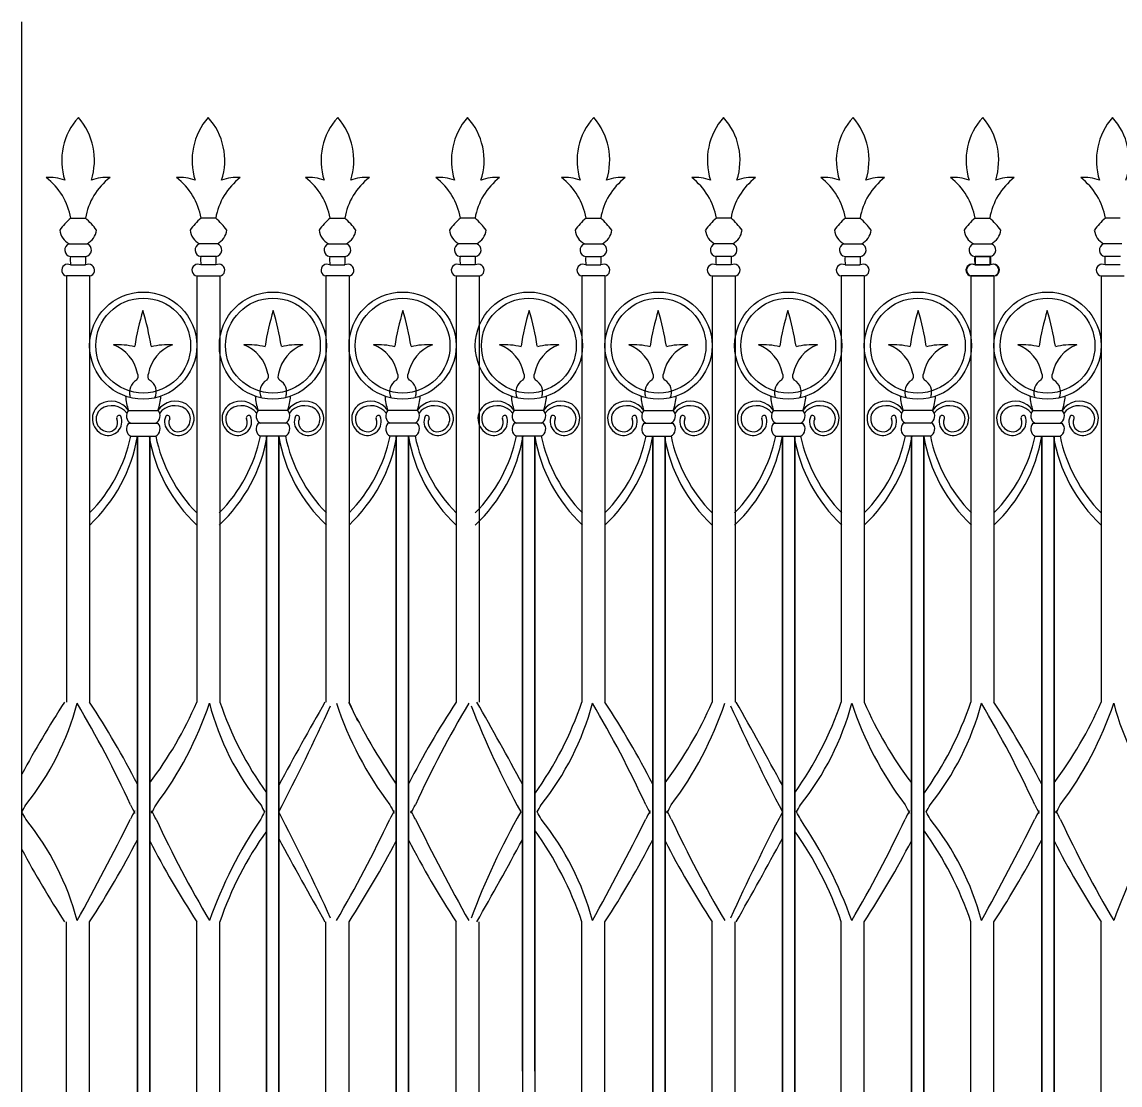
# Model space of a CAD drawing. Header units: millimetres. Extents: x 2621 to 26934, y 11979 to 27988.
# Drawn here: x 10818 to 11885, y 26810 to 27844 of the extents above; entities that cross this region are included whole.
import ezdxf

# ---------------------------------------------------------------- set-up
doc = ezdxf.new("R2010")
doc.units = ezdxf.units.MM

# ---------------------------------------------------------------- blocks, each defined once
blk = doc.blocks.new('A$C42C5099B')
for p, q in [((0, 0), (0, 826.12)), ((23.73, 730.69), (30.86, 730.69)), ((94.2, 730.69), (87.07, 730.69)), ((149.8, 730.69), (156.93, 730.69)), ((220.26, 730.69), (213.14, 730.69)), ((274.22, 730.69), (281.35, 730.69)), ((344.69, 730.69), (337.56, 730.69)), ((400.29, 730.69), (407.42, 730.69)), ((463.32, 730.69), (470.45, 730.69)), ((533.79, 730.69), (526.66, 730.69)), ((22.91, 718.33), (31.68, 718.33)), ((95.02, 718.33), (86.24, 718.33)), ((148.97, 718.33), (157.75, 718.33)), ((221.09, 718.33), (212.31, 718.33)), ((273.4, 718.33), (282.17, 718.33)), ((345.51, 718.33), (336.74, 718.33)), ((399.46, 718.33), (408.24, 718.33)), ((462.5, 718.33), (471.28, 718.33)), ((534.61, 718.33), (525.84, 718.33)), ((23.55, 712.16), (31.04, 712.16)), ((94.38, 712.16), (86.88, 712.16)), ((149.61, 712.16), (157.11, 712.16)), ((220.45, 712.16), (212.95, 712.16)), ((274.04, 712.16), (281.53, 712.16)), ((344.87, 712.16), (337.38, 712.16)), ((400.1, 712.16), (407.6, 712.16)), ((463.14, 712.16), (470.64, 712.16)), ((470.94, 712.16), (463.44, 712.16)), ((533.97, 712.16), (526.48, 712.16)), ((23.64, 708), (30.95, 708)), ((94.29, 708), (86.97, 708)), ((149.7, 708), (157.02, 708)), ((220.36, 708), (213.04, 708)), ((274.13, 708), (281.44, 708)), ((344.78, 708), (337.46, 708)), ((400.19, 708), (407.51, 708)), ((463.23, 708), (470.55, 708)), ((470.85, 708), (463.53, 708)), ((533.88, 708), (526.57, 708)), ((21.67, 702.68), (21.67, 495.55)), ((32.92, 702.68), (21.67, 702.68)), ((32.92, 702.68), (32.92, 495.55)), ((85.01, 702.68), (85.01, 495.55)), ((85.01, 702.68), (96.26, 702.68)), ((96.26, 702.68), (96.26, 495.55)), ((147.74, 702.68), (147.74, 495.55)), ((158.99, 702.68), (147.74, 702.68)), ((158.99, 702.68), (158.99, 495.55)), ((211.08, 702.68), (211.08, 495.55)), ((211.08, 702.68), (222.33, 702.68)), ((222.33, 702.68), (222.33, 495.55)), ((272.16, 702.68), (272.16, 495.55)), ((283.41, 702.68), (272.16, 702.68)), ((283.41, 702.68), (283.41, 495.55)), ((335.5, 702.68), (335.5, 495.55)), ((335.5, 702.68), (346.75, 702.68)), ((346.75, 702.68), (346.75, 495.55)), ((398.23, 702.68), (398.23, 495.55)), ((409.48, 702.68), (398.23, 702.68)), ((409.48, 702.68), (409.48, 495.55)), ((461.26, 702.68), (461.26, 495.55)), ((472.51, 702.68), (461.26, 702.68)), ((461.57, 702.68), (472.82, 702.68)), ((472.51, 702.68), (472.51, 495.55)), ((524.6, 702.68), (524.6, 495.55)), ((524.6, 702.68), (535.85, 702.68)), ((51.83, 637.34), (66.09, 637.34)), ((129.13, 637.34), (114.87, 637.34)), ((192.16, 637.34), (177.9, 637.34)), ((253.55, 637.34), (239.29, 637.34)), ((302.32, 637.34), (316.58, 637.34)), ((365.36, 637.34), (379.62, 637.34)), ((442.65, 637.34), (428.39, 637.34)), ((491.43, 637.34), (505.69, 637.34)), ((51.83, 631.06), (66.09, 631.06)), ((52.9, 631.06), (65.02, 631.06)), ((129.13, 631.06), (114.87, 631.06)), ((128.06, 631.06), (115.94, 631.06)), ((192.16, 631.06), (177.9, 631.06)), ((191.09, 631.06), (178.97, 631.06)), ((253.55, 631.06), (239.29, 631.06)), ((252.48, 631.06), (240.36, 631.06)), ((302.32, 631.06), (316.58, 631.06)), ((303.39, 631.06), (315.52, 631.06)), ((365.36, 631.06), (379.62, 631.06)), ((366.43, 631.06), (378.55, 631.06)), ((442.65, 631.06), (428.39, 631.06)), ((441.58, 631.06), (429.46, 631.06)), ((491.43, 631.06), (505.69, 631.06)), ((492.5, 631.06), (504.62, 631.06)), ((52.9, 624.79), (65.02, 624.79)), ((56.12, 624.79), (56.12, 316.23)), ((56.12, 316.23), (56.12, 624.79)), ((62.12, 624.79), (62.12, 316.23)), ((62.12, 316.23), (62.12, 624.79)), ((128.06, 624.79), (115.94, 624.79)), ((118.85, 316.23), (118.85, 624.79)), ((118.85, 624.79), (118.85, 316.23)), ((124.85, 316.23), (124.85, 624.79)), ((124.85, 624.79), (124.85, 316.23)), ((191.09, 624.79), (178.97, 624.79)), ((181.88, 316.23), (181.88, 624.79)), ((181.88, 624.79), (181.88, 316.23)), ((187.88, 316.23), (187.88, 624.79)), ((187.88, 624.79), (187.88, 316.23)), ((252.48, 624.79), (240.36, 624.79)), ((243.27, 316.23), (243.27, 624.79)), ((243.27, 624.79), (243.27, 261.3)), ((249.27, 316.23), (249.27, 624.79)), ((249.27, 624.79), (249.27, 259.61)), ((303.39, 624.79), (315.52, 624.79)), ((306.61, 624.79), (306.61, 316.23)), ((306.61, 316.23), (306.61, 624.79)), ((312.61, 624.79), (312.61, 316.23)), ((312.61, 316.23), (312.61, 624.79)), ((366.43, 624.79), (378.55, 624.79)), ((369.64, 624.79), (369.64, 316.23)), ((369.64, 316.23), (369.64, 624.79)), ((375.64, 624.79), (375.64, 316.23)), ((375.64, 316.23), (375.64, 624.79)), ((441.58, 624.79), (429.46, 624.79)), ((432.37, 316.23), (432.37, 624.79)), ((432.37, 624.79), (432.37, 316.23)), ((438.37, 316.23), (438.37, 624.79)), ((438.37, 624.79), (438.37, 316.23)), ((492.5, 624.79), (504.62, 624.79)), ((495.71, 316.23), (495.71, 624.79)), ((495.71, 624.79), (495.71, 316.23)), ((501.71, 316.23), (501.71, 624.79)), ((501.71, 624.79), (501.71, 316.23)), ((56.12, 568.17), (56.12, 259.61)), ((56.12, 259.61), (56.12, 568.17)), ((62.12, 568.17), (62.12, 259.61)), ((62.12, 259.61), (62.12, 568.17)), ((118.85, 259.61), (118.85, 568.17)), ((118.85, 568.17), (118.85, 259.61)), ((124.85, 259.61), (124.85, 568.17)), ((124.85, 568.17), (124.85, 259.61)), ((181.88, 259.61), (181.88, 568.17)), ((181.88, 568.17), (181.88, 259.61)), ((187.88, 259.61), (187.88, 568.17)), ((187.88, 568.17), (187.88, 259.61)), ((306.61, 568.17), (306.61, 259.61)), ((306.61, 259.61), (306.61, 568.17)), ((312.61, 568.17), (312.61, 259.61)), ((312.61, 259.61), (312.61, 568.17)), ((369.64, 568.17), (369.64, 259.61)), ((369.64, 259.61), (369.64, 568.17)), ((375.64, 568.17), (375.64, 259.61)), ((375.64, 259.61), (375.64, 568.17)), ((432.37, 259.61), (432.37, 568.17)), ((432.37, 568.17), (432.37, 259.61)), ((438.37, 259.61), (438.37, 568.17)), ((438.37, 568.17), (438.37, 259.61)), ((495.71, 568.17), (495.71, 259.61)), ((495.71, 259.61), (495.71, 568.17)), ((501.71, 568.17), (501.71, 259.61)), ((501.71, 259.61), (501.71, 568.17)), ((21.67, 181.72), (21.67, 388.86)), ((32.92, 181.72), (32.92, 388.86)), ((85.01, 181.72), (85.01, 388.86)), ((96.26, 181.72), (96.26, 388.86)), ((147.74, 181.72), (147.74, 388.86)), ((158.99, 181.72), (158.99, 388.86)), ((211.08, 181.72), (211.08, 388.86)), ((222.33, 181.72), (222.33, 388.86)), ((272.16, 181.72), (272.16, 388.86)), ((283.41, 181.72), (283.41, 388.86)), ((335.5, 181.72), (335.5, 388.86)), ((346.75, 181.72), (346.75, 388.86)), ((398.23, 181.72), (398.23, 388.86)), ((409.48, 181.72), (409.48, 388.86)), ((461.26, 181.72), (461.26, 388.86)), ((472.51, 181.72), (472.51, 388.86)), ((524.6, 181.72), (524.6, 388.86))]:
    blk.add_line(p, q)
for centre, radius in [((58.96, 668.82), 26.04), ((122, 668.82), 26.04), ((185.03, 668.82), 26.04), ((246.42, 668.82), 26.04), ((309.45, 668.82), 26.04), ((372.49, 668.82), 26.04), ((435.52, 668.82), 26.04), ((498.56, 668.82), 26.04), ((58.96, 668.82), 23.04), ((122, 668.82), 23.04), ((185.03, 668.82), 23.04), ((246.42, 668.82), 23.04), ((309.45, 668.82), 23.04), ((372.49, 668.82), 23.04), ((435.52, 668.82), 23.04), ((498.56, 668.82), 23.04)]:
    blk.add_circle(centre, radius)
for centre, radius, start, end in [((50.3, 758.8), 30.97, 137.5463, 198.0104), ((3.4, 758.84), 31.83, 342.4063, 40.9407), ((114.52, 758.84), 31.83, 139.0593, 197.5937), ((67.63, 758.8), 30.97, 341.9896, 42.4537), ((176.36, 758.8), 30.97, 137.5463, 198.0104), ((129.47, 758.84), 31.83, 342.4063, 40.9407), ((240.59, 758.84), 31.83, 139.0593, 197.5937), ((193.7, 758.8), 30.97, 341.9896, 42.4537), ((300.79, 758.8), 30.97, 137.5463, 198.0104), ((253.89, 758.84), 31.83, 342.4063, 40.9407), ((365.01, 758.84), 31.83, 139.0593, 197.5937), ((318.12, 758.8), 30.97, 341.9896, 42.4537), ((426.85, 758.8), 30.97, 137.5463, 198.0104), ((379.96, 758.84), 31.83, 342.4063, 40.9407), ((489.89, 758.8), 30.97, 137.5463, 198.0104), ((443, 758.84), 31.83, 342.4063, 40.9407), ((554.12, 758.84), 31.83, 139.0593, 197.5937), ((507.22, 758.8), 30.97, 341.9896, 42.4537), ((13.84, 731.7), 18.87, 68.2114, 96.2676), ((-7.25, 725.46), 31.42, 9.587, 52.7219), ((61.84, 725.46), 31.42, 127.2781, 170.413), ((40.75, 731.7), 18.87, 83.7324, 111.7886), ((77.18, 731.7), 18.87, 68.2114, 96.2676), ((56.09, 725.46), 31.42, 9.587, 52.7219), ((125.18, 725.46), 31.42, 127.2781, 170.413), ((104.09, 731.7), 18.87, 83.7324, 111.7886), ((139.91, 731.7), 18.87, 68.2114, 96.2676), ((118.81, 725.46), 31.42, 9.587, 52.7219), ((187.91, 725.46), 31.42, 127.2781, 170.413), ((166.82, 731.7), 18.87, 83.7324, 111.7886), ((203.25, 731.7), 18.87, 68.2114, 96.2676), ((182.15, 725.46), 31.42, 9.587, 52.7219), ((251.25, 725.46), 31.42, 127.2781, 170.413), ((230.16, 731.7), 18.87, 83.7324, 111.7886), ((264.33, 731.7), 18.87, 68.2114, 96.2676), ((243.24, 725.46), 31.42, 9.587, 52.7219), ((312.33, 725.46), 31.42, 127.2781, 170.413), ((291.24, 731.7), 18.87, 83.7324, 111.7886), ((327.67, 731.7), 18.87, 68.2114, 96.2676), ((306.58, 725.46), 31.42, 9.587, 52.7219), ((375.67, 725.46), 31.42, 127.2781, 170.413), ((354.58, 731.7), 18.87, 83.7324, 111.7886), ((390.4, 731.7), 18.87, 68.2114, 96.2676), ((369.31, 725.46), 31.42, 9.587, 52.7219), ((438.4, 725.46), 31.42, 127.2781, 170.413), ((417.31, 731.7), 18.87, 83.7324, 111.7886), ((453.43, 731.7), 18.87, 68.2114, 96.2676), ((432.34, 725.46), 31.42, 9.587, 52.7219), ((501.43, 725.46), 31.42, 127.2781, 170.413), ((480.34, 731.7), 18.87, 83.7324, 111.7886), ((516.77, 731.7), 18.87, 68.2114, 96.2676), ((495.68, 725.46), 31.42, 9.587, 52.7219), ((41.23, 709.06), 27.82, 128.9725, 145.2348), ((13.36, 709.06), 27.82, 34.7652, 51.0275), ((104.57, 709.06), 27.82, 128.9725, 145.2348), ((76.7, 709.06), 27.82, 34.7652, 51.0275), ((167.3, 709.06), 27.82, 128.9725, 145.2348), ((139.43, 709.06), 27.82, 34.7652, 51.0275), ((230.64, 709.06), 27.82, 128.9725, 145.2348), ((202.77, 709.06), 27.82, 34.7652, 51.0275), ((291.72, 709.06), 27.82, 128.9725, 145.2348), ((263.85, 709.06), 27.82, 34.7652, 51.0275), ((355.06, 709.06), 27.82, 128.9725, 145.2348), ((327.19, 709.06), 27.82, 34.7652, 51.0275), ((417.79, 709.06), 27.82, 128.9725, 145.2348), ((389.92, 709.06), 27.82, 34.7652, 51.0275), ((480.82, 709.06), 27.82, 128.9725, 145.2348), ((452.95, 709.06), 27.82, 34.7652, 51.0275), ((544.16, 709.06), 27.82, 128.9725, 145.2348), ((26.94, 725.96), 8.63, 186.9221, 242.1273), ((27.65, 725.96), 8.63, 297.8727, 353.0779), ((90.28, 725.96), 8.63, 186.9221, 242.1273), ((90.99, 725.96), 8.63, 297.8727, 353.0779), ((153.01, 725.96), 8.63, 186.9221, 242.1273), ((153.72, 725.96), 8.63, 297.8727, 353.0779), ((216.35, 725.96), 8.63, 186.9221, 242.1273), ((217.05, 725.96), 8.63, 297.8727, 353.0779), ((277.43, 725.96), 8.63, 186.9221, 242.1273), ((278.14, 725.96), 8.63, 297.8727, 353.0779), ((340.77, 725.96), 8.63, 186.9221, 242.1273), ((341.48, 725.96), 8.63, 297.8727, 353.0779), ((403.5, 725.96), 8.63, 186.9221, 242.1273), ((404.21, 725.96), 8.63, 297.8727, 353.0779), ((466.53, 725.96), 8.63, 186.9221, 242.1273), ((467.24, 725.96), 8.63, 297.8727, 353.0779), ((529.87, 725.96), 8.63, 186.9221, 242.1273), ((24.02, 715.33), 3.21, 110.365, 261.4603), ((30.57, 715.33), 3.21, 278.5397, 69.635), ((87.36, 715.33), 3.21, 110.365, 261.4603), ((93.91, 715.33), 3.21, 278.5397, 69.635), ((150.09, 715.33), 3.21, 110.365, 261.4603), ((156.63, 715.33), 3.21, 278.5397, 69.635), ((213.43, 715.33), 3.21, 110.365, 261.4603), ((219.97, 715.33), 3.21, 278.5397, 69.635), ((274.51, 715.33), 3.21, 110.365, 261.4603), ((281.06, 715.33), 3.21, 278.5397, 69.635), ((337.85, 715.33), 3.21, 110.365, 261.4603), ((344.4, 715.33), 3.21, 278.5397, 69.635), ((400.58, 715.33), 3.21, 110.365, 261.4603), ((407.13, 715.33), 3.21, 278.5397, 69.635), ((463.61, 715.33), 3.21, 110.365, 261.4603), ((470.16, 715.33), 3.21, 278.5397, 69.635), ((526.95, 715.33), 3.21, 110.365, 261.4603), ((48.81, 710.62), 25.31, 176.5302, 185.9429), ((5.78, 710.62), 25.31, 354.0571, 3.4698), ((112.15, 710.62), 25.31, 176.5302, 185.9429), ((69.12, 710.62), 25.31, 354.0571, 3.4698), ((174.88, 710.62), 25.31, 176.5302, 185.9429), ((131.85, 710.62), 25.31, 354.0571, 3.4698), ((238.22, 710.62), 25.31, 176.5302, 185.9429), ((195.19, 710.62), 25.31, 354.0571, 3.4698), ((299.3, 710.62), 25.31, 176.5302, 185.9429), ((256.27, 710.62), 25.31, 354.0571, 3.4698), ((362.64, 710.62), 25.31, 176.5302, 185.9429), ((319.61, 710.62), 25.31, 354.0571, 3.4698), ((425.37, 710.62), 25.31, 176.5302, 185.9429), ((382.34, 710.62), 25.31, 354.0571, 3.4698), ((488.4, 710.62), 25.31, 176.5302, 185.9429), ((488.71, 710.62), 25.31, 176.5302, 185.9429), ((445.37, 710.62), 25.31, 354.0571, 3.4698), ((445.68, 710.62), 25.31, 354.0571, 3.4698), ((551.74, 710.62), 25.31, 176.5302, 185.9429), ((22.2, 705.51), 2.88, 59.9797, 259.4642), ((32.39, 705.51), 2.88, 280.5358, 120.0203), ((85.53, 705.51), 2.88, 59.9797, 259.4642), ((95.73, 705.51), 2.88, 280.5358, 120.0203), ((148.26, 705.51), 2.88, 59.9797, 259.4642), ((158.46, 705.51), 2.88, 280.5358, 120.0203), ((211.6, 705.51), 2.88, 59.9797, 259.4642), ((221.8, 705.51), 2.88, 280.5358, 120.0203), ((272.69, 705.51), 2.88, 59.9797, 259.4642), ((282.88, 705.51), 2.88, 280.5358, 120.0203), ((336.03, 705.51), 2.88, 59.9797, 259.4642), ((346.22, 705.51), 2.88, 280.5358, 120.0203), ((398.75, 705.51), 2.88, 59.9797, 259.4642), ((408.95, 705.51), 2.88, 280.5358, 120.0203), ((461.79, 705.51), 2.88, 59.9797, 259.4642), ((462.09, 705.51), 2.88, 59.9797, 259.4642), ((471.99, 705.51), 2.88, 280.5358, 120.0203), ((472.29, 705.51), 2.88, 280.5358, 120.0203), ((525.13, 705.51), 2.88, 59.9797, 259.4642), ((169.66, 651.39), 116.08, 162.7315, 171.5034), ((-52.04, 651.39), 116.08, 8.4966, 17.2685), ((233, 651.39), 116.08, 162.7315, 171.5034), ((11.3, 651.39), 116.08, 8.4966, 17.2685), ((296.04, 651.39), 116.08, 162.7315, 171.5034), ((74.34, 651.39), 116.08, 8.4966, 17.2685), ((357.43, 651.39), 116.08, 162.7315, 171.5034), ((135.73, 651.39), 116.08, 8.4966, 17.2685), ((420.15, 651.39), 116.08, 162.7315, 171.5034), ((198.45, 651.39), 116.08, 8.4966, 17.2685), ((483.18, 651.39), 116.08, 162.7315, 171.5034), ((261.48, 651.39), 116.08, 8.4966, 17.2685), ((546.53, 651.39), 116.08, 162.7315, 171.5034), ((324.83, 651.39), 116.08, 8.4966, 17.2685), ((609.25, 651.39), 116.08, 162.7315, 171.5034), ((387.55, 651.39), 116.08, 8.4966, 17.2685), ((46.44, 634.92), 34.34, 75.8221, 93.3039), ((37.97, 651.88), 18.5, 10.3218, 69.4563), ((79.65, 651.88), 18.5, 110.5437, 169.6782), ((71.18, 634.92), 34.34, 86.6961, 104.1779), ((109.78, 634.92), 34.34, 75.8221, 93.3039), ((101.31, 651.88), 18.5, 10.3218, 69.4563), ((142.99, 651.88), 18.5, 110.5437, 169.6782), ((134.52, 634.92), 34.34, 86.6961, 104.1779), ((172.82, 634.92), 34.34, 75.8221, 93.3039), ((164.34, 651.88), 18.5, 10.3218, 69.4563), ((206.03, 651.88), 18.5, 110.5437, 169.6782), ((197.56, 634.92), 34.34, 86.6961, 104.1779), ((234.21, 634.92), 34.34, 75.8221, 93.3039), ((225.73, 651.88), 18.5, 10.3218, 69.4563), ((267.42, 651.88), 18.5, 110.5437, 169.6782), ((258.95, 634.92), 34.34, 86.6961, 104.1779), ((296.93, 634.92), 34.34, 75.8221, 93.3039), ((288.46, 651.88), 18.5, 10.3218, 69.4563), ((330.14, 651.88), 18.5, 110.5437, 169.6782), ((321.67, 634.92), 34.34, 86.6961, 104.1779), ((359.96, 634.92), 34.34, 75.8221, 93.3039), ((351.49, 651.88), 18.5, 10.3218, 69.4563), ((393.18, 651.88), 18.5, 110.5437, 169.6782), ((384.7, 634.92), 34.34, 86.6961, 104.1779), ((423.31, 634.92), 34.34, 75.8221, 93.3039), ((414.83, 651.88), 18.5, 10.3218, 69.4563), ((456.52, 651.88), 18.5, 110.5437, 169.6782), ((448.05, 634.92), 34.34, 86.6961, 104.1779), ((486.03, 634.92), 34.34, 75.8221, 93.3039), ((477.56, 651.88), 18.5, 10.3218, 69.4563), ((519.24, 651.88), 18.5, 110.5437, 169.6782), ((510.77, 634.92), 34.34, 86.6961, 104.1779), ((59.03, 646.2), 6.75, 119.7528, 197.9244), ((54.08, 653.92), 2.45, 310.6356, 31.408), ((63.54, 653.92), 2.45, 148.592, 229.3644), ((58.69, 646.31), 6.61, 333.5884, 60.4728), ((122.27, 646.31), 6.61, 119.5272, 206.4116), ((117.42, 653.92), 2.45, 310.6356, 31.408), ((126.88, 653.92), 2.45, 148.592, 229.3644), ((121.93, 646.2), 6.75, 342.0756, 60.2472), ((185.31, 646.31), 6.61, 119.5272, 206.4116), ((180.46, 653.92), 2.45, 310.6356, 31.408), ((189.91, 653.92), 2.45, 148.592, 229.3644), ((184.97, 646.2), 6.75, 342.0756, 60.2472), ((246.7, 646.31), 6.61, 119.5272, 206.4116), ((241.85, 653.92), 2.45, 310.6356, 31.408), ((251.3, 653.92), 2.45, 148.592, 229.3644), ((246.36, 646.2), 6.75, 342.0756, 60.2472), ((309.52, 646.2), 6.75, 119.7528, 197.9244), ((304.57, 653.92), 2.45, 310.6356, 31.408), ((314.03, 653.92), 2.45, 148.592, 229.3644), ((309.18, 646.31), 6.61, 333.5884, 60.4728), ((372.55, 646.2), 6.75, 119.7528, 197.9244), ((367.61, 653.92), 2.45, 310.6356, 31.408), ((377.06, 653.92), 2.45, 148.592, 229.3644), ((372.21, 646.31), 6.61, 333.5884, 60.4728), ((435.8, 646.31), 6.61, 119.5272, 206.4116), ((430.95, 653.92), 2.45, 310.6356, 31.408), ((440.4, 653.92), 2.45, 148.592, 229.3644), ((435.46, 646.2), 6.75, 342.0756, 60.2472), ((498.62, 646.2), 6.75, 119.7528, 197.9244), ((493.67, 653.92), 2.45, 310.6356, 31.408), ((503.13, 653.92), 2.45, 148.592, 229.3644), ((498.28, 646.31), 6.61, 333.5884, 60.4728), ((43.36, 631.58), 10.25, 34.1639, 121.6608), ((71.3, 644.92), 20.89, 181.9221, 201.2786), ((46.63, 644.92), 20.89, 338.7214, 358.0779), ((74.57, 631.58), 10.25, 58.3392, 145.8361), ((106.39, 631.58), 10.25, 34.1639, 121.6608), ((134.33, 644.92), 20.89, 181.9221, 201.2786), ((109.66, 644.92), 20.89, 338.7214, 358.0779), ((137.6, 631.58), 10.25, 58.3392, 145.8361), ((169.42, 631.58), 10.25, 34.1639, 121.6608), ((197.37, 644.92), 20.89, 181.9221, 201.2786), ((172.7, 644.92), 20.89, 338.7214, 358.0779), ((200.64, 631.58), 10.25, 58.3392, 145.8361), ((230.81, 631.58), 10.25, 34.1639, 121.6608), ((258.76, 644.92), 20.89, 181.9221, 201.2786), ((234.09, 644.92), 20.89, 338.7214, 358.0779), ((262.03, 631.58), 10.25, 58.3392, 145.8361), ((293.85, 631.58), 10.25, 34.1639, 121.6608), ((321.79, 644.92), 20.89, 181.9221, 201.2786), ((297.12, 644.92), 20.89, 338.7214, 358.0779), ((325.06, 631.58), 10.25, 58.3392, 145.8361), ((356.88, 631.58), 10.25, 34.1639, 121.6608), ((384.82, 644.92), 20.89, 181.9221, 201.2786), ((360.15, 644.92), 20.89, 338.7214, 358.0779), ((388.1, 631.58), 10.25, 58.3392, 145.8361), ((419.92, 631.58), 10.25, 34.1639, 121.6608), ((447.86, 644.92), 20.89, 181.9221, 201.2786), ((423.19, 644.92), 20.89, 338.7214, 358.0779), ((451.13, 631.58), 10.25, 58.3392, 145.8361), ((482.95, 631.58), 10.25, 34.1639, 121.6608), ((510.89, 644.92), 20.89, 181.9221, 201.2786), ((486.22, 644.92), 20.89, 338.7214, 358.0779), ((514.16, 631.58), 10.25, 58.3392, 145.8361), ((42.54, 633.36), 8.31, 123.2944, 248.2613), ((42.26, 633.17), 6.23, 129.2717, 261.162), ((43.59, 630.19), 9.43, 37.0152, 124.0714), ((54.8, 634.62), 4.03, 137.5079, 241.8476), ((63.12, 634.62), 4.03, 298.1524, 42.4921), ((74.34, 630.19), 9.43, 55.9286, 142.9848), ((75.67, 633.17), 6.23, 278.838, 50.7283), ((75.39, 633.36), 8.31, 291.7387, 56.7056), ((105.58, 633.36), 8.31, 123.2944, 248.2613), ((105.29, 633.17), 6.23, 129.2717, 261.162), ((106.63, 630.19), 9.43, 37.0152, 124.0714), ((117.84, 634.62), 4.03, 137.5079, 241.8476), ((126.16, 634.62), 4.03, 298.1524, 42.4921), ((137.37, 630.19), 9.43, 55.9286, 142.9848), ((138.7, 633.17), 6.23, 278.838, 50.7283), ((138.7, 633.17), 6.23, 278.838, 50.7283), ((138.42, 633.36), 8.31, 291.7387, 56.7056), ((138.42, 633.36), 8.31, 291.7387, 56.7056), ((168.61, 633.36), 8.31, 123.2944, 248.2613), ((168.32, 633.17), 6.23, 129.2717, 261.162), ((169.66, 630.19), 9.43, 37.0152, 124.0714), ((180.87, 634.62), 4.03, 137.5079, 241.8476), ((189.19, 634.62), 4.03, 298.1524, 42.4921), ((200.4, 630.19), 9.43, 55.9286, 142.9848), ((201.74, 633.17), 6.23, 278.838, 50.7283), ((201.45, 633.36), 8.31, 291.7387, 56.7056), ((230, 633.36), 8.31, 123.2944, 248.2613), ((229.71, 633.17), 6.23, 129.2717, 261.162), ((231.05, 630.19), 9.43, 37.0152, 124.0714), ((242.26, 634.62), 4.03, 137.5079, 241.8476), ((250.58, 634.62), 4.03, 298.1524, 42.4921), ((261.79, 630.19), 9.43, 55.9286, 142.9848), ((263.13, 633.17), 6.23, 278.838, 50.7283), ((262.84, 633.36), 8.31, 291.7387, 56.7056), ((293.03, 633.36), 8.31, 123.2944, 248.2613), ((292.75, 633.17), 6.23, 129.2717, 261.162), ((294.08, 630.19), 9.43, 37.0152, 124.0714), ((305.29, 634.62), 4.03, 137.5079, 241.8476), ((313.61, 634.62), 4.03, 298.1524, 42.4921), ((324.83, 630.19), 9.43, 55.9286, 142.9848), ((326.16, 633.17), 6.23, 278.838, 50.7283), ((325.88, 633.36), 8.31, 291.7387, 56.7056), ((356.07, 633.36), 8.31, 123.2944, 248.2613), ((356.07, 633.36), 8.31, 123.2944, 248.2613), ((355.78, 633.17), 6.23, 129.2717, 261.162), ((355.78, 633.17), 6.23, 129.2717, 261.162), ((357.12, 630.19), 9.43, 37.0152, 124.0714), ((368.33, 634.62), 4.03, 137.5079, 241.8476), ((376.65, 634.62), 4.03, 298.1524, 42.4921), ((387.86, 630.19), 9.43, 55.9286, 142.9848), ((389.2, 633.17), 6.23, 278.838, 50.7283), ((388.91, 633.36), 8.31, 291.7387, 56.7056), ((419.1, 633.36), 8.31, 123.2944, 248.2613), ((418.82, 633.17), 6.23, 129.2717, 261.162), ((420.15, 630.19), 9.43, 37.0152, 124.0714), ((431.36, 634.62), 4.03, 137.5079, 241.8476), ((439.68, 634.62), 4.03, 298.1524, 42.4921), ((450.89, 630.19), 9.43, 55.9286, 142.9848), ((452.23, 633.17), 6.23, 278.838, 50.7283), ((451.94, 633.36), 8.31, 291.7387, 56.7056), ((482.13, 633.36), 8.31, 123.2944, 248.2613), ((481.85, 633.17), 6.23, 129.2717, 261.162), ((483.18, 630.19), 9.43, 37.0152, 124.0714), ((494.4, 634.62), 4.03, 137.5079, 241.8476), ((502.72, 634.62), 4.03, 298.1524, 42.4921), ((513.93, 630.19), 9.43, 55.9286, 142.9848), ((515.26, 633.17), 6.23, 278.838, 50.7283), ((514.98, 633.36), 8.31, 291.7387, 56.7056), ((41.87, 631.89), 6.71, 248.9388, 23.1881), ((42.09, 631.38), 4.44, 259.6816, 25.6181), ((47.19, 633.73), 1.17, 43.4489, 201.3974), ((54.8, 628.34), 4.03, 137.5079, 241.8476), ((63.12, 628.34), 4.03, 298.1524, 42.4921), ((76.05, 631.89), 6.71, 156.8119, 291.0612), ((70.74, 633.73), 1.17, 338.6026, 136.5511), ((75.83, 631.38), 4.44, 154.3819, 280.3184), ((104.91, 631.89), 6.71, 248.9388, 23.1881), ((105.13, 631.38), 4.44, 259.6816, 25.6181), ((110.22, 633.73), 1.17, 43.4489, 201.3974), ((117.84, 628.34), 4.03, 137.5079, 241.8476), ((126.16, 628.34), 4.03, 298.1524, 42.4921), ((139.09, 631.89), 6.71, 156.8119, 291.0612), ((139.09, 631.89), 6.71, 156.8119, 291.0612), ((133.77, 633.73), 1.17, 338.6026, 136.5511), ((133.77, 633.73), 1.17, 338.6026, 136.5511), ((138.87, 631.38), 4.44, 154.3819, 280.3184), ((138.87, 631.38), 4.44, 154.3819, 280.3184), ((167.94, 631.89), 6.71, 248.9388, 23.1881), ((168.16, 631.38), 4.44, 259.6816, 25.6181), ((173.26, 633.73), 1.17, 43.4489, 201.3974), ((180.87, 628.34), 4.03, 137.5079, 241.8476), ((189.19, 628.34), 4.03, 298.1524, 42.4921), ((202.12, 631.89), 6.71, 156.8119, 291.0612), ((196.8, 633.73), 1.17, 338.6026, 136.5511), ((201.9, 631.38), 4.44, 154.3819, 280.3184), ((229.33, 631.89), 6.71, 248.9388, 23.1881), ((229.55, 631.38), 4.44, 259.6816, 25.6181), ((234.65, 633.73), 1.17, 43.4489, 201.3974), ((242.26, 628.34), 4.03, 137.5079, 241.8476), ((250.58, 628.34), 4.03, 298.1524, 42.4921), ((263.51, 631.89), 6.71, 156.8119, 291.0612), ((258.19, 633.73), 1.17, 338.6026, 136.5511), ((263.29, 631.38), 4.44, 154.3819, 280.3184), ((292.37, 631.89), 6.71, 248.9388, 23.1881), ((292.59, 631.38), 4.44, 259.6816, 25.6181), ((297.68, 633.73), 1.17, 43.4489, 201.3974), ((305.29, 628.34), 4.03, 137.5079, 241.8476), ((313.61, 628.34), 4.03, 298.1524, 42.4921), ((326.54, 631.89), 6.71, 156.8119, 291.0612), ((321.23, 633.73), 1.17, 338.6026, 136.5511), ((326.32, 631.38), 4.44, 154.3819, 280.3184), ((355.4, 631.89), 6.71, 248.9388, 23.1881), ((355.4, 631.89), 6.71, 248.9388, 23.1881), ((355.62, 631.38), 4.44, 259.6816, 25.6181), ((355.62, 631.38), 4.44, 259.6816, 25.6181), ((360.72, 633.73), 1.17, 43.4489, 201.3974), ((360.72, 633.73), 1.17, 43.4489, 201.3974), ((368.33, 628.34), 4.03, 137.5079, 241.8476), ((376.65, 628.34), 4.03, 298.1524, 42.4921), ((389.58, 631.89), 6.71, 156.8119, 291.0612), ((384.26, 633.73), 1.17, 338.6026, 136.5511), ((389.36, 631.38), 4.44, 154.3819, 280.3184), ((418.43, 631.89), 6.71, 248.9388, 23.1881), ((418.65, 631.38), 4.44, 259.6816, 25.6181), ((423.75, 633.73), 1.17, 43.4489, 201.3974), ((431.36, 628.34), 4.03, 137.5079, 241.8476), ((439.68, 628.34), 4.03, 298.1524, 42.4921), ((452.61, 631.89), 6.71, 156.8119, 291.0612), ((447.3, 633.73), 1.17, 338.6026, 136.5511), ((452.39, 631.38), 4.44, 154.3819, 280.3184), ((481.47, 631.89), 6.71, 248.9388, 23.1881), ((481.69, 631.38), 4.44, 259.6816, 25.6181), ((486.78, 633.73), 1.17, 43.4489, 201.3974), ((494.4, 628.34), 4.03, 137.5079, 241.8476), ((502.72, 628.34), 4.03, 298.1524, 42.4921), ((515.65, 631.89), 6.71, 156.8119, 291.0612), ((510.33, 633.73), 1.17, 338.6026, 136.5511), ((515.42, 631.38), 4.44, 154.3819, 280.3184), ((-20.09, 639.95), 74.55, 315.3207, 348.2678), ((-19.25, 637.48), 76.43, 313.0481, 350.4411), ((137.18, 637.48), 76.43, 189.5589, 226.9519), ((138.02, 639.95), 74.55, 191.7322, 224.6793), ((42.94, 639.95), 74.55, 315.3207, 348.2678), ((43.78, 637.48), 76.43, 313.0481, 350.4411), ((200.21, 637.48), 76.43, 189.5589, 226.9519), ((201.05, 639.95), 74.55, 191.7322, 224.6793), ((106.82, 637.48), 76.43, 313.0481, 350.4411), ((105.98, 639.95), 74.55, 315.3207, 348.2678), ((263.25, 637.48), 76.43, 189.5589, 226.9519), ((264.09, 639.95), 74.55, 191.7322, 224.6793), ((167.37, 639.95), 74.55, 315.3207, 348.2678), ((168.21, 637.48), 76.43, 313.0481, 350.4411), ((324.64, 637.48), 76.43, 189.5589, 226.9519), ((325.47, 639.95), 74.55, 191.7322, 224.6793), ((230.4, 639.95), 74.55, 315.3207, 348.2678), ((231.24, 637.48), 76.43, 313.0481, 350.4411), ((387.67, 637.48), 76.43, 189.5589, 226.9519), ((388.51, 639.95), 74.55, 191.7322, 224.6793), ((293.43, 639.95), 74.55, 315.3207, 348.2678), ((294.27, 637.48), 76.43, 313.0481, 350.4411), ((450.7, 637.48), 76.43, 189.5589, 226.9519), ((451.54, 639.95), 74.55, 191.7322, 224.6793), ((356.47, 639.95), 74.55, 315.3207, 348.2678), ((357.31, 637.48), 76.43, 313.0481, 350.4411), ((513.74, 637.48), 76.43, 189.5589, 226.9519), ((514.58, 639.95), 74.55, 191.7322, 224.6793), ((420.34, 637.48), 76.43, 313.0481, 350.4411), ((419.5, 639.95), 74.55, 315.3207, 348.2678), ((576.77, 637.48), 76.43, 189.5589, 226.9519), ((577.61, 639.95), 74.55, 191.7322, 224.6793), ((386.63, 255.7), 437.54, 146.7578, 152.0865), ((-100.16, 528.28), 131.25, 320.9973, 345.328), ((-434.01, 221.27), 536, 24.7509, 30.7143), ((-333.02, 255.7), 437.54, 27.2049, 33.2422), ((-89.93, 571.26), 190.62, 322.9045, 336.5955), ((-72.47, 549.54), 172.44, 322.9622, 341.5726), ((218.09, 528.28), 131.25, 194.672, 219.0027), ((254.71, 549.04), 167.24, 198.6549, 215.669), ((-902.25, 976.86), 1157.9, 332.49999, 335.34159), ((1730.49, -410.12), 1823.95, 150.22623, 151.67967), ((316.47, 549.54), 172.44, 198.4274, 217.0378), ((444.6, 635.4), 318.22, 206.0713, 214.3758), ((333.92, 571.26), 190.62, 203.4045, 206.4052), ((577.02, 255.7), 437.54, 146.7578, 152.7951), ((678, 221.27), 536, 149.2857, 155.2491), ((635.6, 657.36), 448.17, 201.4086, 208.6917), ((-1362.07, -410.12), 1823.95, 28.34049, 29.77377), ((112, 549.86), 169.12, 324.2592, 341.2668), ((150.33, 528.28), 131.25, 320.9973, 345.328), ((-183.52, 221.27), 536, 24.7509, 30.7143), ((-82.53, 255.7), 437.54, 27.2049, 33.2422), ((160.56, 571.26), 190.62, 322.9045, 336.5955), ((178.02, 549.54), 172.44, 322.9622, 341.5726), ((1396.74, 976.86), 1157.9, 204.65841, 207.50001), ((-1236, -410.12), 1823.95, 28.32033, 29.77377), ((239.78, 549.04), 167.24, 324.331, 341.3451), ((276.4, 528.28), 131.25, 320.9973, 345.328), ((566.96, 549.54), 172.44, 198.4274, 217.0378), ((584.41, 571.26), 190.62, 203.4045, 217.0955), ((301.1, 549.86), 169.12, 324.2592, 341.2668), ((339.43, 528.28), 131.25, 320.9973, 345.328), ((5.58, 221.27), 536, 24.7509, 30.7143), ((106.57, 255.7), 437.54, 27.2049, 33.2422), ((349.66, 571.26), 190.62, 322.9045, 336.5955), ((367.12, 549.54), 172.44, 322.9622, 341.5726), ((657.68, 528.28), 131.25, 194.672, 219.0027), ((-1612.56, 1294.52), 1823.95, 332.1412, 332.2647), ((1667.15, 1294.52), 1823.95, 207.7353, 207.87881), ((-1549.22, 1294.52), 1823.95, 332.12119, 332.2647), ((1730.49, 1294.52), 1823.95, 207.7353, 207.8588), ((1793.22, 1294.52), 1823.95, 207.7353, 207.87881), ((-1423.15, 1294.52), 1823.95, 332.12119, 332.2647), ((-1362.07, 1294.52), 1823.95, 332.1412, 332.2647), ((1917.64, 1294.52), 1823.95, 207.7353, 207.87881), ((-1298.73, 1294.52), 1823.95, 332.12119, 332.2647), ((-1236, 1294.52), 1823.95, 332.1412, 332.2647), ((2043.71, 1294.52), 1823.95, 207.7353, 207.87881), ((-1172.97, 1294.52), 1823.95, 332.1412, 332.2647), ((2106.74, 1294.52), 1823.95, 207.7353, 207.87881), ((-1109.63, 1294.52), 1823.95, 332.12119, 332.2647), ((-1612.56, -410.12), 1823.95, 27.7353, 27.8588), ((-100.16, 356.12), 131.25, 14.672, 39.0027), ((-1090.64, 1008.35), 1277.43, 331.01674, 333.51807), ((1667.15, -410.12), 1823.95, 152.12119, 152.2647), ((-1549.22, -410.12), 1823.95, 27.7353, 27.87881), ((634.16, 706.36), 628.79, 205.19117, 210.27402), ((298.82, 315.28), 220.52, 145.9575, 160.3678), ((1730.49, -410.12), 1823.95, 152.1412, 152.2647), ((-902.25, -92.46), 1157.9, 24.65841, 27.50001), ((-390.17, 706.36), 628.79, 329.72598, 334.80883), ((1793.22, -410.12), 1823.95, 152.12119, 152.2647), ((-1423.15, -410.12), 1823.95, 27.7353, 27.87881), ((1334.63, 1008.35), 1277.43, 206.48193, 208.98326), ((557.69, 263.45), 362.38, 150.4446, 159.4551), ((-1362.07, -410.12), 1823.95, 27.7353, 27.8588), ((150.33, 356.12), 131.25, 14.672, 39.0027), ((-840.14, 1008.35), 1277.43, 331.01674, 333.51807), ((1917.64, -410.12), 1823.95, 152.12119, 152.2647), ((-1298.73, -410.12), 1823.95, 27.7353, 27.87881), ((884.65, 706.36), 628.79, 205.19117, 210.27402), ((1396.74, -92.46), 1157.9, 152.49999, 155.34159), ((-1236, -410.12), 1823.95, 27.7353, 27.8588), ((195.67, 315.28), 220.52, 19.6322, 34.0425), ((-139.67, 706.36), 628.79, 329.72598, 334.80883), ((2043.71, -410.12), 1823.95, 152.12119, 152.2647), ((-1172.97, -410.12), 1823.95, 27.7353, 27.8588), ((339.43, 356.12), 131.25, 14.672, 39.0027), ((-651.04, 1008.35), 1277.43, 331.01674, 333.51807), ((2106.74, -410.12), 1823.95, 152.12119, 152.2647), ((-1109.63, -410.12), 1823.95, 27.7353, 27.87881), ((1073.75, 706.36), 628.79, 205.19117, 210.27402), ((738.41, 315.28), 220.52, 145.9575, 160.3678), ((254.71, 335.36), 167.24, 144.331, 161.3451), ((112, 334.54), 169.12, 18.7332, 35.7408), ((239.78, 335.36), 167.24, 18.6549, 35.669), ((301.1, 334.54), 169.12, 18.7332, 35.7408), ((-333.02, 628.71), 437.54, 326.7578, 332.7951), ((443.06, 623.97), 428.34, 207.2094, 213.2906), ((1730.49, 1294.52), 1823.95, 208.32033, 209.77377), ((-199.06, 623.97), 428.34, 326.7094, 332.7906), ((577.02, 628.71), 437.54, 207.2049, 213.2422), ((-1362.07, 1294.52), 1823.95, 330.22623, 331.65951), ((-82.53, 628.71), 437.54, 326.7578, 332.7951), ((693.55, 623.97), 428.34, 207.2094, 213.2906), ((-1236, 1294.52), 1823.95, 330.22623, 331.67967), ((51.43, 623.97), 428.34, 326.7094, 332.7906), ((106.57, 628.71), 437.54, 326.7578, 332.7951), ((882.65, 623.97), 428.34, 207.2094, 213.2906), ((386.63, 628.71), 437.54, 207.9135, 213.2422)]:
    blk.add_arc(centre, radius, start, end)

msp = doc.modelspace()

# ---------------------------------------------------------------- block references
at = {"xscale": 2, "yscale": 2, "zscale": 2}
msp.add_blockref('A$C42C5099B', (10817.8, 26191.4), dxfattribs=at)

doc.saveas('drawing.dxf')
